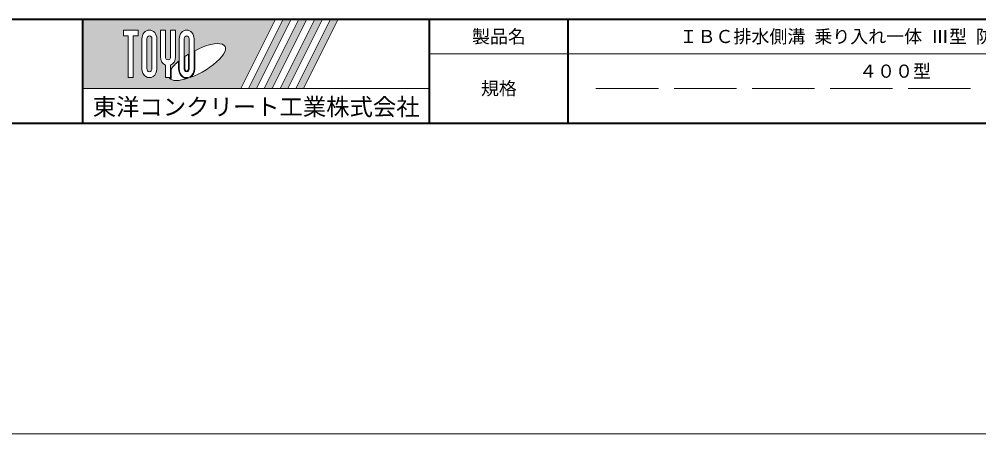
# Model space of a CAD drawing. Units: millimetres at full size; details may follow other scales. Extents: x -1267 to 18002, y -8040 to 14480.
# Drawn here: x 12876 to 15643, y 6640 to 7837 of the extents above; entities that cross this region are included whole.
import ezdxf
from ezdxf.enums import TextEntityAlignment as Align

# ---------------------------------------------------------------- set-up
doc = ezdxf.new("R2010")
doc.units = ezdxf.units.MM
doc.header["$LTSCALE"] = 30
doc.linetypes.add('DASHED', pattern=[7.5, 6, -1.5])
for name, color, linetype, lineweight in [('0_2', 7, 'Continuous', 13), ('図枠', 7, 'Continuous', 5), ('補助線', 8, 'Continuous', 13)]:
    doc.layers.add(name, color=color, linetype=linetype, lineweight=lineweight)
doc.styles.add('ＭＳ ゴシック', font='')
doc.styles.get('ＭＳ ゴシック').set_extended_font_data('MS Gothic')

msp = doc.modelspace()

# ---------------------------------------------------------------- hatches: boundary and pattern name
at = {"layer": '図枠'}
h = msp.add_hatch(color=256, dxfattribs=at)
h.paths.add_polyline_path([(13059.44, 7836.97), (13059.44, 7636.97), (13514.75, 7636.97), (13614.75, 7836.97)])
edge = h.paths.add_edge_path(flags=16)
edge.add_ellipse((13388.89, 7713.13), major_axis=(80.81, 45.23), ratio=0.3471473, start_angle=-144.31122, end_angle=72.1899, ccw=False)
edge.add_ellipse((13358.96, 7693.6), major_axis=(0, 27.5), ratio=0.8463542, start_angle=-160.70346, end_angle=-90)
edge.add_line((13382.24, 7693.6), (13382.24, 7746.03))
edge = h.paths.add_edge_path(flags=16)
edge.add_ellipse((13358.96, 7780.33), major_axis=(0, 25.38), ratio=0.8463542, start_angle=-90, end_angle=90, ccw=False)
edge.add_line((13380.45, 7780.33), (13380.45, 7693.6))
edge.add_ellipse((13358.96, 7693.6), major_axis=(0, 25.38), ratio=0.8463542, start_angle=90, end_angle=-90, ccw=False)
edge.add_line((13337.48, 7693.6), (13337.48, 7780.33))
edge = h.paths.add_edge_path(flags=16)
edge.add_line((13366.12, 7780.33), (13366.12, 7693.6))
edge.add_ellipse((13358.96, 7693.6), major_axis=(0, 8.46), ratio=0.8463542, start_angle=90, end_angle=-90, ccw=False)
edge.add_line((13351.8, 7693.6), (13351.8, 7780.33))
edge.add_ellipse((13358.96, 7780.33), major_axis=(0, 8.46), ratio=0.8463542, start_angle=-90, end_angle=90, ccw=False)
edge = h.paths.add_edge_path(flags=16)
edge.add_line((13364.33, 7736), (13364.33, 7693.6))
edge.add_ellipse((13358.96, 7693.6), major_axis=(0, 6.35), ratio=0.8463542, start_angle=90, end_angle=-90, ccw=False)
edge.add_line((13353.59, 7693.6), (13353.59, 7729.06))
edge.add_ellipse((13388.89, 7713.13), major_axis=(80.81, 45.23), ratio=0.3471473, start_angle=107.79174, end_angle=126.47132, ccw=False)
edge = h.paths.add_edge_path(flags=16)
edge.add_ellipse((13305.25, 7727.98), major_axis=(0, 25.38), ratio=0.8463542, start_angle=-163.34117, end_angle=-90, ccw=False)
edge.add_line((13312.41, 7704.05), (13312.41, 7668.22))
edge.add_line((13312.41, 7668.22), (13298.09, 7668.22))
edge.add_line((13298.09, 7668.22), (13298.09, 7704.05))
edge.add_ellipse((13305.25, 7727.98), major_axis=(0, 25.38), ratio=0.8463542, start_angle=90, end_angle=163.34117, ccw=False)
edge.add_line((13283.77, 7727.98), (13283.77, 7805.72))
edge.add_line((13283.77, 7805.72), (13298.09, 7805.72))
edge.add_line((13298.09, 7805.72), (13298.09, 7727.98))
edge.add_ellipse((13305.25, 7727.98), major_axis=(0, 8.46), ratio=0.8463542, start_angle=90, end_angle=-90)
edge.add_line((13312.41, 7727.98), (13312.41, 7805.72))
edge.add_line((13312.41, 7805.72), (13326.74, 7805.72))
edge.add_line((13326.74, 7805.72), (13326.74, 7727.98))
edge = h.paths.add_edge_path(flags=16)
edge.add_line((13335.69, 7715.5), (13335.69, 7693.6))
edge.add_ellipse((13358.96, 7693.6), major_axis=(0, 27.5), ratio=0.8463542, start_angle=90, end_angle=-171.54427)
edge.add_ellipse((13388.89, 7713.13), major_axis=(80.81, 45.23), ratio=0.3471473, start_angle=-178.64954, end_angle=-148.29244, ccw=False)
edge.add_line((13309.33, 7666.1), (13314.2, 7666.1))
edge.add_line((13314.2, 7666.1), (13314.2, 7692.92))
edge.add_ellipse((13388.89, 7713.13), major_axis=(80.81, 45.23), ratio=0.3471473, start_angle=148.21912, end_angle=165.90812, ccw=False)
edge = h.paths.add_edge_path(flags=16)
edge.add_ellipse((13251.54, 7780.33), major_axis=(0, 25.38), ratio=0.8463542, start_angle=-90, end_angle=90, ccw=False)
edge.add_line((13273.03, 7780.33), (13273.03, 7693.6))
edge.add_ellipse((13251.54, 7693.6), major_axis=(0, 25.38), ratio=0.8463542, start_angle=90, end_angle=-90, ccw=False)
edge.add_line((13230.06, 7693.6), (13230.06, 7780.33))
edge = h.paths.add_edge_path(flags=16)
edge.add_line((13258.7, 7780.33), (13258.7, 7693.6))
edge.add_ellipse((13251.54, 7693.6), major_axis=(0, 8.46), ratio=0.8463542, start_angle=90, end_angle=-90, ccw=False)
edge.add_line((13244.38, 7693.6), (13244.38, 7780.33))
edge.add_ellipse((13251.54, 7780.33), major_axis=(0, 8.46), ratio=0.8463542, start_angle=-90, end_angle=90, ccw=False)
h.paths.add_polyline_path([(13219.31, 7805.72), (13219.31, 7788.8), (13204.99, 7788.8), (13204.99, 7668.22), (13190.67, 7668.22), (13190.67, 7788.8), (13176.35, 7788.8), (13176.35, 7805.72)], flags=16)
for points in [[(13537.44, 7636.97), (13560.13, 7636.97), (13660.13, 7836.97), (13637.44, 7836.97)], [(13705.5, 7836.97), (13682.81, 7836.97), (13582.81, 7636.97), (13605.5, 7636.97)], [(13750.88, 7836.97), (13728.19, 7836.97), (13628.19, 7636.97), (13650.88, 7636.97)], [(13796.25, 7836.97), (13773.56, 7836.97), (13673.56, 7636.97), (13696.25, 7636.97)]]:
    msp.add_hatch(color=256, dxfattribs=at).paths.add_polyline_path(points)

# ---------------------------------------------------------------- linework, layer by layer
at = {"layer": '0_2', "color": 5}
msp.add_line((-1267.22, 6640.08), (18001.66, 6640.08), dxfattribs=at)
at = {"layer": '図枠', "lineweight": 40}
for p, q in [((9534.44, 7836.97), (17334.44, 7836.97)), ((13059.44, 7536.97), (13059.44, 7836.97)), ((14059.44, 7536.97), (14059.44, 7836.97)), ((14459.44, 7536.97), (14459.44, 7836.97)), ((9534.44, 7536.97), (17334.44, 7536.97))]:
    msp.add_line(p, q, dxfattribs=at)
at = {"layer": '図枠'}
for p, q in [((13059.44, 7836.97), (13614.75, 7836.97)), ((13614.75, 7836.97), (13514.75, 7636.97)), ((13637.44, 7836.97), (13537.44, 7636.97)), ((13660.13, 7836.97), (13560.13, 7636.97)), ((13682.81, 7836.97), (13582.81, 7636.97)), ((13705.5, 7836.97), (13605.5, 7636.97)), ((13728.19, 7836.97), (13628.19, 7636.97)), ((13637.44, 7836.97), (13660.13, 7836.97)), ((13750.88, 7836.97), (13650.88, 7636.97)), ((13773.56, 7836.97), (13673.56, 7636.97)), ((13682.81, 7836.97), (13705.5, 7836.97)), ((13796.25, 7836.97), (13696.25, 7636.97)), ((13728.19, 7836.97), (13750.88, 7836.97)), ((13773.56, 7836.97), (13796.25, 7836.97)), ((13176.35, 7805.72), (13176.35, 7788.8)), ((13176.35, 7805.72), (13219.31, 7805.72)), ((13219.31, 7805.72), (13219.31, 7788.8)), ((13283.77, 7805.72), (13298.09, 7805.72)), ((13283.77, 7727.98), (13283.77, 7805.72)), ((13298.09, 7805.72), (13298.09, 7727.98)), ((13312.41, 7805.72), (13326.74, 7805.72)), ((13312.41, 7727.98), (13312.41, 7805.72)), ((13326.74, 7805.72), (13326.74, 7727.98)), ((13190.67, 7788.8), (13176.35, 7788.8)), ((13190.67, 7788.8), (13190.67, 7668.22)), ((13204.99, 7788.8), (13204.99, 7668.22)), ((13219.31, 7788.8), (13204.99, 7788.8)), ((13230.06, 7780.33), (13230.06, 7693.6)), ((13244.38, 7693.6), (13244.38, 7780.33)), ((13258.7, 7780.33), (13258.7, 7693.6)), ((13273.03, 7693.6), (13273.03, 7780.33)), ((13337.48, 7780.33), (13337.48, 7693.6)), ((13351.8, 7693.6), (13351.8, 7780.33)), ((13366.12, 7780.33), (13366.12, 7693.6)), ((13380.45, 7693.6), (13380.45, 7780.33)), ((13353.59, 7693.6), (13353.59, 7729.06)), ((13364.33, 7736), (13364.33, 7693.6)), ((13382.24, 7693.6), (13382.24, 7746.03)), ((13298.09, 7704.05), (13298.09, 7668.22)), ((13312.41, 7704.05), (13312.41, 7668.22)), ((13335.69, 7715.5), (13335.69, 7693.6)), ((13204.99, 7668.22), (13190.67, 7668.22)), ((13312.41, 7668.22), (13298.09, 7668.22)), ((13309.33, 7666.1), (13314.2, 7666.1)), ((13314.2, 7692.92), (13314.2, 7666.1)), ((13059.44, 7636.97), (13514.75, 7636.97)), ((13537.44, 7636.97), (13560.13, 7636.97)), ((13582.81, 7636.97), (13605.5, 7636.97)), ((13628.19, 7636.97), (13650.88, 7636.97)), ((13673.56, 7636.97), (13696.25, 7636.97))]:
    msp.add_line(p, q, dxfattribs=at)
at = {"layer": '図枠', "lineweight": 13}
msp.add_line((17334.44, 7736.97), (14059.44, 7736.97), dxfattribs=at)
at = {"layer": '図枠', "linetype": 'DASHED', "lineweight": 9}
msp.add_line((16294.44, 7636.97), (14509.44, 7636.97), dxfattribs=at)
at = {"layer": '図枠'}
for centre, major_axis, ratio, start_param, end_param in [((13251.54, 7780.33), (0, 25.38), 0.846354, 4.712389, 7.8539816), ((13358.96, 7780.33), (0, 25.38), 0.846354, 4.712389, 7.8539816), ((13251.54, 7780.33), (0, 8.46), 0.846354, 4.712389, 7.8539816), ((13358.96, 7780.33), (0, 8.46), 0.846354, 4.712389, 7.8539816), ((13388.89, 7713.13), (80.81, 45.23), 0.347147, 4.2621853, 7.7429163), ((13305.25, 7727.98), (0, 25.38), 0.846354, 1.5707963, 2.8017557), ((13305.25, 7727.98), (0, 8.46), 0.846354, 1.5707963, 4.712389), ((13305.25, 7727.98), (0, 25.38), 0.846354, 3.4814296, 4.712389), ((13388.89, 7713.13), (80.81, 45.23), 0.347147, 1.6817405, 1.8219833), ((13388.89, 7713.13), (80.81, 45.23), 0.347147, 2.0815197, 2.5155126), ((13251.54, 7693.6), (0, 25.38), 0.846354, 1.5707963, 4.712389), ((13251.54, 7693.6), (0, 8.46), 0.846354, 1.5707963, 4.712389), ((13388.89, 7713.13), (80.81, 45.23), 0.347147, 3.2093975, 4.2004451), ((13358.96, 7693.6), (0, 27.5), 0.846354, 1.5707963, 3.3154679), ((13358.96, 7693.6), (0, 25.38), 0.846354, 1.5707963, 4.712389), ((13358.96, 7693.6), (0, 8.46), 0.846354, 1.5707963, 4.712389), ((13358.96, 7693.6), (0, 6.35), 0.846354, 1.5707963, 4.712389), ((13358.96, 7693.6), (0, 27.5), 0.846354, 3.5338438, 4.712389)]:
    msp.add_ellipse(centre, major_axis=major_axis, ratio=ratio, start_param=start_param, end_param=end_param, dxfattribs=at)
at = {"layer": '補助線'}
msp.add_line((13059.44, 7636.97), (14059.44, 7636.97), dxfattribs=at)

# ---------------------------------------------------------------- texts
at = {"layer": '図枠', "style": 'ＭＳ ゴシック'}
for s, height, p in [('製品名', 37.98, (14259.44, 7786.97)), ('ＩＢＣ排水側溝 乗り入れ一体 Ⅲ型 防草タイプ H=50', 37.98, (15401.94, 7786.97)), ('４００型', 37.98, (15401.94, 7686.97)), ('規格', 37.98, (14259.44, 7636.97)), ('東洋コンクリート工業株式会社', 49.37, (13559.44, 7583.84))]:
    msp.add_text(s, height=height, dxfattribs=at).set_placement(p, align=Align.MIDDLE_CENTER)

doc.saveas('drawing.dxf')
